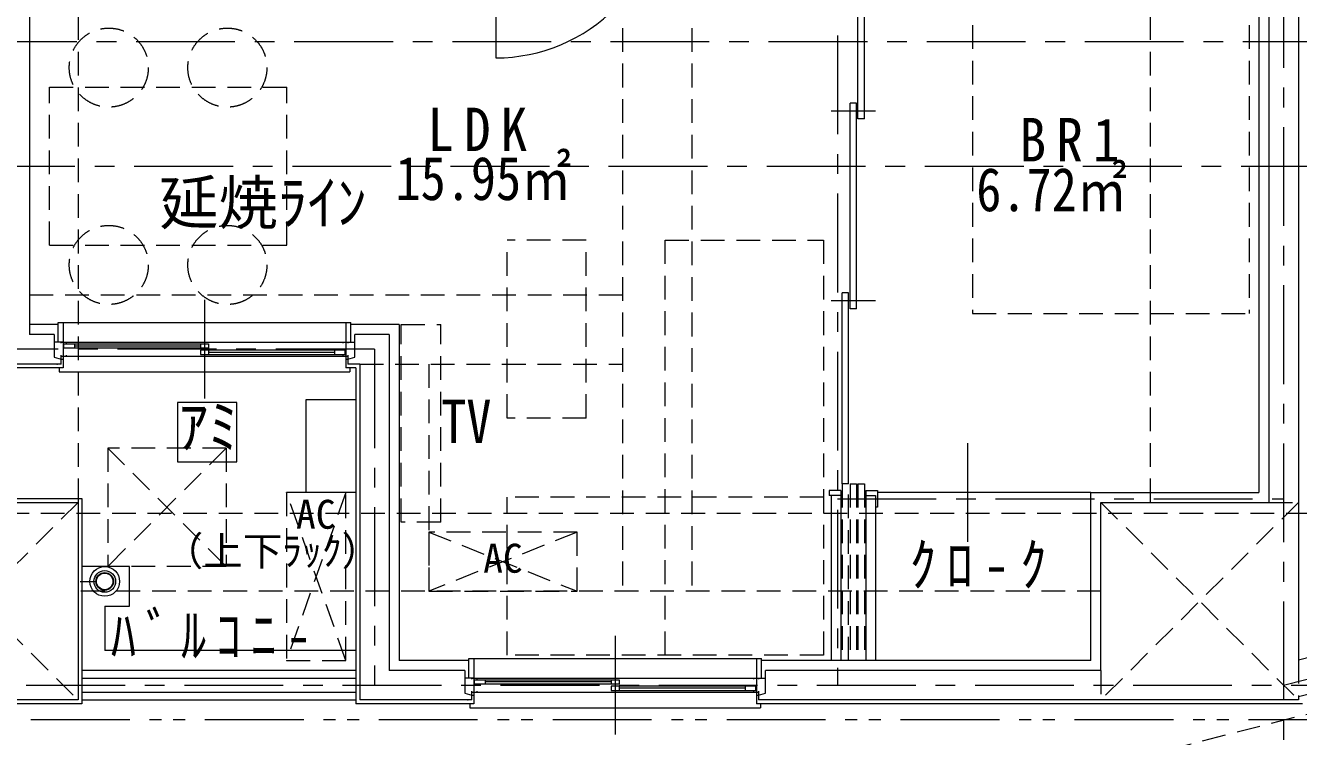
# Model space of a CAD drawing. Units: millimetres at full size; details may follow other scales. Extents: x -443943 to 462275, y -43546 to 79452.
# Drawn here: x -2960 to 3481, y 47701 to 51299 of the extents above; entities that cross this region are included whole.
import ezdxf
from ezdxf.enums import TextEntityAlignment as Align

# ---------------------------------------------------------------- set-up
doc = ezdxf.new("R2010")
doc.units = ezdxf.units.MM
doc.header["$LTSCALE"] = 100
for name, pattern in [('CHAIN1', [8, 5, -1, 1, -1]), ('DASHED1', [1.8, 1.2, -0.6]), ('DOUBLE_CHAIN1', [8.8, 5, -1, 0.6, -0.6, 0.6, -1])]:
    doc.linetypes.add(name, pattern=pattern)
for name, color, linetype, lineweight in [('4-0_仕上', 7, 'Continuous', 15), ('4-1_通り芯', 4, 'Continuous', 9), ('4-2_躯体', 3, 'Continuous', 20), ('4-3_建具', 4, 'Continuous', 9), ('4-5_文字', 7, 'Continuous', 15), ('4-A_目地･ﾊｯﾁ', 4, 'Continuous', 9), ('4-B_E-PANL', 1, 'Continuous', 18)]:
    doc.layers.add(name, color=color, linetype=linetype, lineweight=lineweight)
doc.styles.add('ＭＳ ゴシック', font='')
doc.styles.get('ＭＳ ゴシック').set_extended_font_data('MS Gothic')

msp = doc.modelspace()

# ---------------------------------------------------------------- linework, layer by layer
at = {"layer": '4-0_仕上', "linetype": 'DASHED1'}
for p, q in [((60.8, 55065.7), (60.8, 48435.7)), ((410.8, 55065.7), (410.8, 48435.7)), ((-2694.2, 54765.7), (-2694.2, 48885.7)), ((2730.8, 54765.7), (2730.8, 48885.7)), ((-2939.2, 49935.7), (60.8, 49935.7)), ((-1269.2, 49585.7), (60.8, 49585.7)), ((-919.2, 49585.7), (-919.2, 48435.7)), ((2480.8, 48435.7), (-2694.2, 48435.7))]:
    msp.add_line(p, q, dxfattribs=at)
at = {"layer": '4-0_仕上'}
for p, q in [((3280.8, 53315.7), (3280.8, 48935.7)), ((-2794.2, 49785.7), (-2939.2, 49785.7)), ((-1069.2, 49785.7), (-1314.2, 49785.7)), ((-1069.2, 49785.7), (-1069.2, 48085.7)), ((-2769.2, 49565.7), (-3389.2, 49565.7)), ((-1289.2, 49565.7), (-1339.2, 49565.7)), ((-1289.2, 49565.7), (-1289.2, 47865.7)), ((-716.7, 48085.7), (-1069.2, 48085.7)), ((2430.8, 48085.7), (763.3, 48085.7)), ((-1289.2, 48035.7), (-2674.2, 48035.7)), ((-2674.2, 47865.7), (-3714.2, 47865.7)), ((-2674.2, 47885.7), (-1289.2, 47885.7)), ((-691.7, 47865.7), (-1289.2, 47865.7)), ((3500.8, 47865.7), (738.3, 47865.7))]:
    msp.add_line(p, q, dxfattribs=at)
at = {"layer": '4-0_仕上', "color": 4, "linetype": 'DASHED1', "lineweight": 9}
for p, q in [((-919.2, 48735.7), (-919.2, 48435.7)), ((-169.2, 48735.7), (-919.2, 48435.7)), ((-169.2, 48435.7), (-169.2, 48735.7)), ((-919.2, 48435.7), (-169.2, 48435.7))]:
    msp.add_line(p, q, dxfattribs=at)
at = {"layer": '4-0_仕上'}
for points in [[(-3714.2, 48905.7), (-2674.2, 48905.7), (-2674.2, 47865.7)], [(2430.8, 48085.7), (2430.8, 48935.7), (3280.8, 48935.7)]]:
    msp.add_lwpolyline(points, dxfattribs=at)
at = {"layer": '4-0_仕上', "color": 4, "linetype": 'DASHED1', "lineweight": 9}
msp.add_lwpolyline([(-169.2, 48735.7), (-919.2, 48735.7), (-169.2, 48435.7)], dxfattribs=at)
at = {"layer": '4-1_通り芯', "linetype": 'CHAIN1'}
for p, q in [((3405.8, 59584.4), (3405.8, 44110.7)), ((1148.3, 52048.2), (1148.3, 47960.7)), ((3405.8, 47960.7), (15105.8, 50954.5)), ((-1194.2, 49660.7), (-5194.2, 49660.7)), ((-1194.2, 49660.7), (-1194.2, 47960.7)), ((1148.3, 48903.2), (3405.8, 48903.2)), ((-18955.9, 47960.7), (21355.8, 47960.7))]:
    msp.add_line(p, q, dxfattribs=at)
at = {"layer": '4-1_通り芯', "linetype": 'DASHED1'}
for p, q in [((-18628.4, 42148), (22445.6, 52654.3)), ((-8102, 48830.7), (20049.6, 48830.7))]:
    msp.add_line(p, q, dxfattribs=at)
at = {"layer": '4-2_躯体'}
for p, q in [((3480.8, 53515.7), (3480.8, 48088.3)), ((-2939.2, 53365.7), (-2939.2, 49735.7)), ((3330.8, 53365.7), (3330.8, 48885.7)), ((-2814.2, 49735.7), (-2939.2, 49735.7)), ((-1119.2, 49735.7), (-1294.2, 49735.7)), ((-1294.2, 49620.1), (-1294.2, 49735.7)), ((-1119.2, 49735.7), (-1119.2, 48035.7)), ((-2779.2, 49585.7), (-2779.2, 49610.7)), ((-1329.2, 49610.7), (-1294.2, 49620.1)), ((-1329.2, 49610.7), (-1329.2, 49585.7)), ((-2779.2, 49585.7), (-3379.2, 49585.7)), ((-1269.2, 49585.7), (-1329.2, 49585.7)), ((-1269.2, 49585.7), (-1269.2, 47885.7)), ((-3694.2, 48885.7), (-2694.2, 48885.7)), ((-2694.2, 48885.7), (-2694.2, 47885.7)), ((2480.8, 48885.7), (3330.8, 48885.7)), ((2480.8, 48035.7), (2480.8, 48885.7)), ((3480.8, 47902.5), (4259.4, 48101.7)), ((-736.7, 48035.7), (-1119.2, 48035.7)), ((-736.7, 48035.7), (-736.7, 47920.1)), ((783.3, 47920.1), (783.3, 48035.7)), ((2480.8, 48035.7), (783.3, 48035.7)), ((-2694.2, 47885.7), (-3694.2, 47885.7)), ((-701.7, 47885.7), (-1269.2, 47885.7)), ((-736.7, 47920.1), (-701.7, 47910.7)), ((-701.7, 47885.7), (-701.7, 47910.7)), ((748.3, 47910.7), (783.3, 47920.1)), ((748.3, 47910.7), (748.3, 47885.7)), ((3480.8, 47885.7), (748.3, 47885.7)), ((3480.8, 47902.5), (3480.8, 47885.7))]:
    msp.add_line(p, q, dxfattribs=at)
at = {"layer": '4-2_躯体', "linetype": 'DASHED1'}
for p, q in [((-3694.2, 48885.7), (-2694.2, 47885.7)), ((-2694.2, 48885.7), (-3694.2, 47885.7)), ((2480.8, 48885.7), (3480.8, 47885.7)), ((3480.8, 48088.3), (3480.8, 47885.7)), ((2480.8, 48035.7), (2480.8, 47885.7))]:
    msp.add_line(p, q, dxfattribs=at)
at = {"layer": '4-2_躯体'}
for points in [[(-2814.2, 49735.7), (-2814.2, 49620.1), (-2779.2, 49610.7)], [(3480.8, 48088.3), (4180.9, 48267.4), (4217, 48126.3)]]:
    msp.add_lwpolyline(points, dxfattribs=at)
at = {"layer": '4-2_躯体', "linetype": 'DASHED1'}
msp.add_lwpolyline([(3330.8, 48885.7), (3480.8, 48885.7), (2480.8, 47885.7)], dxfattribs=at)
at = {"layer": '4-3_建具'}
for p, q in [((-581, 52048.2), (-581, 51134.9)), ((-2054.2, 49910.7), (-2054.2, 49410.7)), ((-2794.2, 49695.7), (-2814.2, 49695.7)), ((-2779.2, 49695.7), (-1329.2, 49695.7)), ((-2779.2, 49690.7), (-2779.2, 49695.7)), ((-2769.2, 49695.7), (-2769.2, 49610.7)), ((-2034.2, 49665.2), (-2766.2, 49665.2)), ((-2754.2, 49695.7), (-2754.2, 49690.7)), ((-2711.7, 49688.2), (-2711.7, 49665.2)), ((-2074.2, 49676.7), (-2711.7, 49676.7)), ((-2074.2, 49688.2), (-2074.2, 49665.2)), ((-2034.2, 49688.2), (-2034.2, 49665.2)), ((-1354.2, 49695.7), (-1354.2, 49690.7)), ((-1339.2, 49695.7), (-1339.2, 49610.7)), ((-1329.2, 49695.7), (-1329.2, 49690.7)), ((-1314.2, 49695.7), (-1294.2, 49695.7)), ((-2779.2, 49610.7), (-2779.2, 49630.7)), ((-2779.2, 49625.7), (-1329.2, 49625.7)), ((-2754.2, 49630.7), (-2754.2, 49625.7)), ((-2074.2, 49656.2), (-2074.2, 49633.2)), ((-2034.2, 49656.2), (-2034.2, 49633.2)), ((-1396.7, 49644.7), (-2034.2, 49644.7)), ((-1396.7, 49656.2), (-1396.7, 49633.2)), ((-1354.2, 49630.7), (-1354.2, 49625.7)), ((-1329.2, 49630.7), (-1329.2, 49610.7)), ((-2789.2, 49565.7), (-2789.2, 49545.7)), ((-2789.2, 49545.7), (-1319.2, 49545.7)), ((-1319.2, 49565.7), (-1319.2, 49545.7)), ((1805.8, 49185.7), (1805.8, 48685.7)), ((2430.8, 48935.7), (1350.8, 48935.7)), ((23.3, 48210.7), (23.3, 47710.7)), ((-2674.2, 47995.7), (-1289.2, 47995.7)), ((-716.7, 47995.7), (-736.7, 47995.7)), ((-701.7, 47990.7), (-701.7, 47995.7)), ((-701.7, 47995.7), (748.3, 47995.7)), ((-691.7, 47995.7), (-691.7, 47910.7)), ((-688.7, 47988.2), (43.3, 47988.2)), ((-688.7, 47965.2), (-688.7, 47988.2)), ((-676.7, 47995.7), (-676.7, 47990.7)), ((-634.2, 47988.2), (-634.2, 47965.2)), ((3.3, 47988.2), (3.3, 47965.2)), ((43.3, 47988.2), (43.3, 47965.2)), ((723.3, 47995.7), (723.3, 47990.7)), ((738.3, 47995.7), (738.3, 47910.7)), ((748.3, 47995.7), (748.3, 47990.7)), ((763.3, 47995.7), (783.3, 47995.7)), ((-2674.2, 47925.7), (-1289.2, 47925.7)), ((-701.7, 47910.7), (-701.7, 47930.7)), ((-701.7, 47925.7), (748.3, 47925.7)), ((43.3, 47965.2), (-688.7, 47965.2)), ((-676.7, 47930.7), (-676.7, 47925.7)), ((3.3, 47976.7), (-634.2, 47976.7)), ((3.3, 47956.2), (3.3, 47933.2)), ((735.3, 47956.2), (3.3, 47956.2)), ((3.3, 47933.2), (735.3, 47933.2)), ((43.3, 47956.2), (43.3, 47933.2)), ((680.8, 47944.7), (43.3, 47944.7)), ((680.8, 47956.2), (680.8, 47933.2)), ((723.3, 47930.7), (723.3, 47925.7)), ((735.3, 47933.2), (735.3, 47956.2)), ((748.3, 47930.7), (748.3, 47910.7)), ((-711.7, 47865.7), (-711.7, 47845.7)), ((758.3, 47865.7), (758.3, 47845.7)), ((-711.7, 47845.7), (758.3, 47845.7))]:
    msp.add_line(p, q, dxfattribs=at)
at = {"layer": '4-3_建具', "color": 7, "lineweight": 15}
for p, q in [((1251.8, 50825.7), (1251.8, 51825.7)), ((1284.8, 50825.7), (1284.8, 51825.7)), ((1244.8, 50905.7), (1211.8, 50905.7)), ((1211.8, 49865.7), (1211.8, 50905.7)), ((1244.8, 49865.7), (1244.8, 50905.7)), ((1340.8, 50865.7), (1115.8, 50865.7)), ((1284.8, 50825.7), (1251.8, 50825.7)), ((1204.8, 49945.7), (1171.8, 49945.7)), ((1171.8, 48979.8), (1171.8, 49945.7)), ((1204.8, 48979.8), (1204.8, 49945.7)), ((1340.8, 49905.7), (1115.8, 49905.7)), ((1244.8, 49865.7), (1211.8, 49865.7)), ((-2794.2, 49795.7), (-1314.2, 49795.7)), ((-2794.2, 49695.7), (-2794.2, 49795.7)), ((-1314.2, 49695.7), (-1314.2, 49795.7)), ((-2779.2, 49610.7), (-2769.2, 49610.7)), ((-2769.2, 49610.7), (-2769.2, 49565.7)), ((-1339.2, 49610.7), (-1329.2, 49610.7)), ((-1339.2, 49610.7), (-1339.2, 49565.7)), ((1105.8, 48945.7), (1105.8, 48920.7)), ((1164.8, 48945.7), (1105.8, 48945.7)), ((1164.8, 48920.7), (1105.8, 48920.7)), ((1115.8, 48920.7), (1115.8, 48085.7)), ((1164.8, 48945.7), (1164.8, 48085.7)), ((1291.8, 48945.7), (1350.8, 48945.7)), ((1291.8, 48945.7), (1291.8, 48085.7)), ((1350.8, 48945.7), (1350.8, 48920.7)), ((-716.7, 48095.7), (763.3, 48095.7)), ((-716.7, 47995.7), (-716.7, 48095.7)), ((-691.7, 48095.7), (-691.7, 47995.7)), ((738.3, 48095.7), (738.3, 47995.7)), ((763.3, 47995.7), (763.3, 48095.7)), ((-691.7, 47995.7), (-716.7, 47995.7)), ((738.3, 47995.7), (763.3, 47995.7)), ((-701.7, 47910.7), (-691.7, 47910.7)), ((-691.7, 47910.7), (-691.7, 47865.7)), ((738.3, 47910.7), (748.3, 47910.7)), ((738.3, 47910.7), (738.3, 47865.7))]:
    msp.add_line(p, q, dxfattribs=at)
at = {"layer": '4-3_建具', "color": 3, "lineweight": 20}
for p, q in [((-2801.1, 49585.7), (-2797.6, 49585.7)), ((-723.6, 47885.7), (-720.1, 47885.7))]:
    msp.add_line(p, q, dxfattribs=at)
at = {"layer": '4-3_建具', "linetype": 'DASHED1'}
for p, q in [((1204.8, 48979.8), (1171.8, 48979.8)), ((1171.8, 48979.8), (1171.8, 48085.7)), ((1204.8, 48085.7), (1204.8, 48979.8)), ((1211.8, 48979.8), (1244.8, 48979.8)), ((1211.8, 48979.8), (1211.8, 48085.7)), ((1244.8, 48979.8), (1244.8, 48085.7)), ((1251.8, 48979.8), (1284.8, 48979.8)), ((1251.8, 48979.8), (1251.8, 48085.7)), ((1284.8, 48979.8), (1284.8, 48085.7))]:
    msp.add_line(p, q, dxfattribs=at)
at = {"layer": '4-3_建具', "color": 7, "lineweight": 15}
for points in [[(-2769.2, 49795.7), (-2769.2, 49695.7), (-2794.2, 49695.7)], [(-1339.2, 49795.7), (-1339.2, 49695.7), (-1314.2, 49695.7)], [(1291.8, 48920.7), (1340.8, 48920.7), (1340.8, 48085.7)], [(1350.8, 48920.7), (1350.8, 48860.7), (1340.8, 48860.7)]]:
    msp.add_lwpolyline(points, dxfattribs=at)
at = {"layer": '4-3_建具'}
for points in [[(-2766.2, 49665.2), (-2766.2, 49688.2), (-2034.2, 49688.2)], [(-2074.2, 49633.2), (-1342.2, 49633.2), (-1342.2, 49656.2), (-2074.2, 49656.2)]]:
    msp.add_lwpolyline(points, dxfattribs=at)
msp.add_arc((-581, 51984.9), 850, 270, 1.27131, dxfattribs=at)
at = {"layer": '4-A_目地･ﾊｯﾁ', "linetype": 'DASHED1'}
for p, q in [((1830.8, 51840.7), (1830.8, 49840.7)), ((3230.8, 51840.7), (3230.8, 49840.7)), ((-2838.6, 50986.4), (-1638.6, 50986.4)), ((-2838.6, 50186.4), (-2838.6, 50986.4)), ((-1638.6, 50186.4), (-1638.6, 50986.4)), ((-2838.6, 50186.4), (-1638.6, 50186.4)), ((1830.8, 49840.7), (3230.8, 49840.7)), ((-1059.2, 49785.7), (-859.2, 49785.7)), ((-859.2, 48785.7), (-859.2, 49785.7)), ((-1339.2, 48935.7), (-1639.2, 48935.7)), ((-1339.2, 48085.7), (-1639.2, 48935.7)), ((-1339.2, 48935.7), (-1639.2, 48085.7)), ((-1639.2, 48935.7), (-1639.2, 48085.7)), ((-1339.2, 48085.7), (-1339.2, 48935.7)), ((1077, 48912.6), (-523, 48912.6)), ((-1639.2, 48085.7), (-1339.2, 48085.7))]:
    msp.add_line(p, q, dxfattribs=at)
at = {"layer": '4-A_目地･ﾊｯﾁ'}
for p, q in [((-2434.2, 48560.7), (-2674.2, 48560.7)), ((-2559.2, 48360.7), (-2559.2, 48135.7)), ((-1289.2, 48135.7), (-2559.2, 48135.7))]:
    msp.add_line(p, q, dxfattribs=at)
at = {"layer": '4-A_目地･ﾊｯﾁ', "color": 2, "lineweight": 15}
msp.add_line((-2684.2, 48485.7), (-2603.7, 48485.7), dxfattribs=at)
at = {"layer": '4-A_目地･ﾊｯﾁ', "linetype": 'DASHED1'}
for points in [[(-123, 49312.6), (-523, 49312.6), (-523, 50212.6)], [(-123, 49312.6), (-123, 50212.6), (-523, 50212.6)], [(277, 48112.6), (277, 50212.6), (1077, 50212.6), (1077, 48112.6), (-523, 48112.6), (-523, 48912.6)], [(-859.2, 48785.7), (-1059.2, 48785.7), (-1059.2, 49785.7)]]:
    msp.add_lwpolyline(points, dxfattribs=at)
at = {"layer": '4-A_目地･ﾊｯﾁ'}
msp.add_lwpolyline([(-1289.2, 48935.7), (-1539.2, 48935.7), (-1539.2, 49405.7), (-1289.2, 49405.7)], close=True, dxfattribs=at)
msp.add_lwpolyline([(-2559.2, 48360.7), (-2434.2, 48360.7), (-2434.2, 48560.7)], dxfattribs=at)
at = {"layer": '4-A_目地･ﾊｯﾁ', "linetype": 'DASHED1'}
for centre in [(-2538.6, 51085.7), (-1938.6, 51085.7), (-2538.6, 50087.1), (-1938.6, 50087.1)]:
    msp.add_circle(centre, 200, dxfattribs=at)
at = {"layer": '4-A_目地･ﾊｯﾁ', "color": 2, "lineweight": 15}
for radius in [75, 55, 44.5, 41.8]:
    msp.add_circle((-2559.2, 48485.7), radius, dxfattribs=at)
at = {"layer": '4-B_E-PANL', "linetype": 'CHAIN1'}
for p, q in [((4499.7, 51215.9), (-10673.5, 51215.7)), ((-12009.6, 50587.3), (5468.4, 50587.4))]:
    msp.add_line(p, q, dxfattribs=at)
at = {"layer": '4-B_E-PANL'}
for p, q in [((-2190.8, 49390.7), (-2190.8, 49090.7)), ((-1890.8, 49390.7), (-2190.8, 49390.7)), ((-1890.8, 49090.7), (-1890.8, 49390.7)), ((-2190.8, 49090.7), (-1890.8, 49090.7))]:
    msp.add_line(p, q, dxfattribs=at)
at = {"layer": '4-B_E-PANL', "color": 7, "linetype": 'DASHED1', "lineweight": 15}
for p, q in [((-2544.2, 49160.7), (-1944.2, 48560.7)), ((-1944.2, 49160.7), (-2544.2, 48560.7)), ((-2544.2, 49160.7), (-2544.2, 48560.7)), ((-1944.2, 49160.7), (-2544.2, 49160.7)), ((-1944.2, 49160.7), (-1944.2, 48560.7)), ((-1944.2, 48560.7), (-2544.2, 48560.7))]:
    msp.add_line(p, q, dxfattribs=at)
at = {"layer": '4-B_E-PANL', "linetype": 'DOUBLE_CHAIN1'}
msp.add_line((-17012.3, 47787.3), (5474.2, 47787.4), dxfattribs=at)

# ---------------------------------------------------------------- texts
at = {"layer": '4-5_文字', "style": 'ＭＳ ゴシック', "width": 0.85}
for s, p in [('15.95㎡', (-1088.1, 50349.6)), ('6.72㎡', (1850.5, 50293.1))]:
    msp.add_text(s, height=219.9, dxfattribs=at).set_placement(p, align=Align.BOTTOM_LEFT)
at = {"layer": '4-5_文字', "color": 4, "style": 'ＭＳ ゴシック'}
msp.add_text('AC', height=146.6, dxfattribs=at).set_placement((-644.2, 48485.7), align=Align.BOTTOM_LEFT)
at = {"layer": '4-5_文字', "char_height": 219.9, "attachment_point": 7, "style": 'ＭＳ ゴシック'}
for s, insert in [('\\T1.38;\\W0.9;LDK', (-927, 50663.1)), ('\\T1.38;\\W0.9;BR1', (2069.2, 50610.9)), ('\\T1.38;\\W0.9;ｸﾛ-ｸ', (1513, 48449.7)), ('\\T1.39;\\W0.85;ﾊﾞﾙｺﾆ-', (-2527.5, 48095.8))]:
    msp.add_mtext(s, dxfattribs=dict(at, insert=insert))
at = {"layer": '4-A_目地･ﾊｯﾁ', "color": 7, "style": 'ＭＳ ゴシック', "width": 0.85}
msp.add_text('TV', height=219.9, dxfattribs=at).set_placement((-856.9, 49120.2), align=Align.BOTTOM_LEFT)
at = {"layer": '4-A_目地･ﾊｯﾁ', "style": 'ＭＳ ゴシック'}
for s, p in [('AC', (-1591.2, 48708.1)), ('（上下ﾗｯｸ）', (-2260.5, 48522.5))]:
    msp.add_text(s, height=146.6, dxfattribs=at).set_placement(p, align=Align.BOTTOM_LEFT)
at = {"layer": '4-B_E-PANL', "style": 'ＭＳ ゴシック'}
for s, p in [('延焼ﾗｲﾝ', (-2283.5, 50226.8)), ('ｱﾐ', (-2185.5, 49094.1))]:
    msp.add_text(s, height=219.9, dxfattribs=at).set_placement(p, align=Align.BOTTOM_LEFT)

doc.saveas('drawing.dxf')
